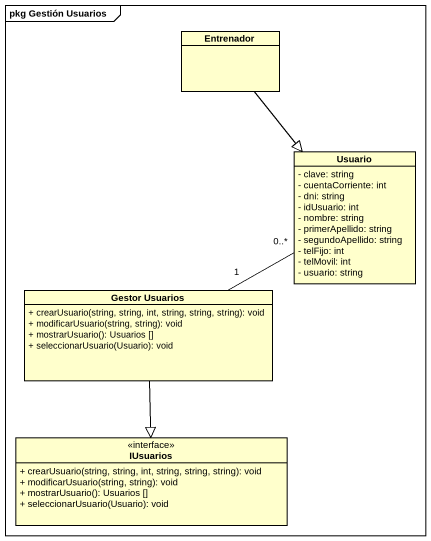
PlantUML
@startuml
mainframe pkg Gestión Usuarios
hide circle
hide empty members
skinparam classAttributeIconSize 0
class Entrenador
class Usuario {
  - clave: string
  - cuentaCorriente: int
  - dni: string
  - idUsuario: int
  - nombre: string
  - primerApellido: string
  - segundoApellido: string
  - telFijo: int
  - telMovil: int
  - usuario: string
}
class "Gestor Usuarios" as Gestor_Usuarios {
  + crearUsuario(string, string, int, string, string, string): void
  + modificarUsuario(string, string): void
  + mostrarUsuario(): Usuarios []
  + seleccionarUsuario(Usuario): void
}
class IUsuarios <<interface>> {
  + crearUsuario(string, string, int, string, string, string): void
  + modificarUsuario(string, string): void
  + mostrarUsuario(): Usuarios []
  + seleccionarUsuario(Usuario): void
}
Entrenador --|> Usuario
Gestor_Usuarios "1" -right- "0..*" Usuario
Gestor_Usuarios --|> IUsuarios
@enduml
